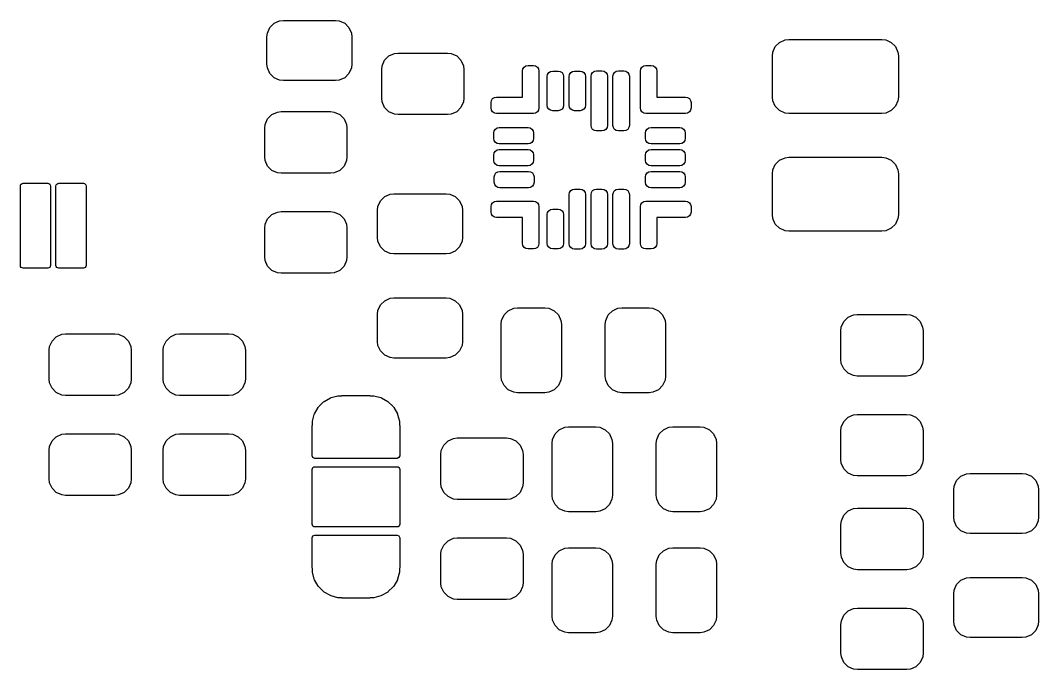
# Model space of a CAD drawing. Header units: inches. Extents: x 0.27 to 5.32, y 0.14 to 3.22.
# Drawn here: x 3.378 to 4.11, y 2.125 to 2.592 of the extents above; entities that cross this region are included whole.
import ezdxf

# ---------------------------------------------------------------- set-up
doc = ezdxf.new("R2010")
doc.units = ezdxf.units.IN
doc.header["$MEASUREMENT"] = 0
doc.layers.add('BLACK', color=250, linetype='CONTINUOUS')

msp = doc.modelspace()

# ---------------------------------------------------------------- linework, layer by layer
at = {"layer": 'BLACK', "linetype": 'CONTINUOUS'}
for p, q in [((3.56069, 2.58951), (3.56466, 2.59126)), ((3.56466, 2.59126), (3.56736, 2.59157)), ((3.56736, 2.59157), (3.60476, 2.59157)), ((3.60476, 2.59157), (3.60747, 2.59126)), ((3.60747, 2.59126), (3.61144, 2.58951)), ((3.55586, 2.58247), (3.55762, 2.58644)), ((3.55762, 2.58644), (3.56069, 2.58951)), ((3.61144, 2.58951), (3.61451, 2.58644)), ((3.61451, 2.58644), (3.61626, 2.58247)), ((3.55555, 2.57976), (3.55586, 2.58247)), ((3.55555, 2.56008), (3.55555, 2.57976)), ((3.61626, 2.58247), (3.61657, 2.57976)), ((3.61657, 2.57976), (3.61657, 2.56008)), ((3.92081, 2.57266), (3.92388, 2.57573)), ((3.92388, 2.57573), (3.92785, 2.57748)), ((3.92785, 2.57748), (3.93055, 2.5778)), ((3.93055, 2.5778), (3.99748, 2.5778)), ((3.99748, 2.5778), (4.00018, 2.57748)), ((4.00018, 2.57748), (4.00416, 2.57573)), ((4.00416, 2.57573), (4.00722, 2.57266)), ((3.91874, 2.56598), (3.91905, 2.56869)), ((3.91905, 2.56869), (3.92081, 2.57266)), ((4.00722, 2.57266), (4.00898, 2.56869)), ((4.00898, 2.56869), (4.00929, 2.56598)), ((3.63833, 2.55897), (3.64008, 2.56294)), ((3.64008, 2.56294), (3.64315, 2.56601)), ((3.64315, 2.56601), (3.64712, 2.56777)), ((3.64712, 2.56777), (3.64983, 2.56808)), ((3.64983, 2.56808), (3.68526, 2.56808)), ((3.68526, 2.56808), (3.68796, 2.56777)), ((3.68796, 2.56777), (3.69193, 2.56601)), ((3.69193, 2.56601), (3.695, 2.56294)), ((3.695, 2.56294), (3.69676, 2.55897)), ((3.91874, 2.53646), (3.91874, 2.56598)), ((4.00929, 2.56598), (4.00929, 2.53646)), ((3.55586, 2.55737), (3.55555, 2.56008)), ((3.55762, 2.5534), (3.55586, 2.55737)), ((3.61626, 2.55737), (3.61451, 2.5534)), ((3.61657, 2.56008), (3.61626, 2.55737)), ((3.63802, 2.55627), (3.63833, 2.55897)), ((3.63802, 2.5356), (3.63802, 2.55627)), ((3.69676, 2.55897), (3.69707, 2.55627)), ((3.69707, 2.55627), (3.69707, 2.5356)), ((3.73921, 2.55516), (3.73951, 2.55666)), ((3.73921, 2.53646), (3.73921, 2.55516)), ((3.73951, 2.55666), (3.74037, 2.55794)), ((3.74037, 2.55794), (3.74164, 2.55879)), ((3.74164, 2.55879), (3.74315, 2.55909)), ((3.74315, 2.55909), (3.74709, 2.55909)), ((3.74709, 2.55909), (3.74859, 2.55879)), ((3.74859, 2.55879), (3.74987, 2.55794)), ((3.74987, 2.55794), (3.75072, 2.55666)), ((3.75072, 2.55666), (3.75102, 2.55516)), ((3.75102, 2.55516), (3.75102, 2.52858)), ((3.75723, 2.55273), (3.75808, 2.554)), ((3.75808, 2.554), (3.75936, 2.55486)), ((3.75936, 2.55486), (3.76087, 2.55516)), ((3.76087, 2.55516), (3.7648, 2.55516)), ((3.7648, 2.55516), (3.76631, 2.55486)), ((3.76631, 2.55486), (3.76759, 2.554)), ((3.76759, 2.554), (3.76844, 2.55273)), ((3.77298, 2.55273), (3.77383, 2.554)), ((3.77383, 2.554), (3.77511, 2.55486)), ((3.77511, 2.55486), (3.77661, 2.55516)), ((3.77661, 2.55516), (3.78055, 2.55516)), ((3.78055, 2.55516), (3.78206, 2.55486)), ((3.78206, 2.55486), (3.78334, 2.554)), ((3.78334, 2.554), (3.78419, 2.55273)), ((3.78872, 2.55292), (3.78958, 2.5542)), ((3.78958, 2.5542), (3.79086, 2.55505)), ((3.79086, 2.55505), (3.79236, 2.55535)), ((3.79236, 2.55535), (3.7963, 2.55535)), ((3.7963, 2.55535), (3.79781, 2.55505)), ((3.79781, 2.55505), (3.79908, 2.5542)), ((3.79908, 2.5542), (3.79994, 2.55292)), ((3.80447, 2.55292), (3.80533, 2.5542)), ((3.80533, 2.5542), (3.8066, 2.55505)), ((3.8066, 2.55505), (3.80811, 2.55535)), ((3.80811, 2.55535), (3.81205, 2.55535)), ((3.81205, 2.55535), (3.81355, 2.55505)), ((3.81355, 2.55505), (3.81483, 2.5542)), ((3.81483, 2.5542), (3.81568, 2.55292)), ((3.82386, 2.55516), (3.82416, 2.55666)), ((3.82386, 2.53252), (3.82386, 2.55516)), ((3.82416, 2.55666), (3.82501, 2.55794)), ((3.82501, 2.55794), (3.82629, 2.55879)), ((3.82629, 2.55879), (3.8278, 2.55909)), ((3.8278, 2.55909), (3.83173, 2.55909)), ((3.83173, 2.55909), (3.83324, 2.55879)), ((3.83324, 2.55879), (3.83452, 2.55794)), ((3.83452, 2.55794), (3.83537, 2.55666)), ((3.83537, 2.55666), (3.83567, 2.55516)), ((3.83567, 2.55516), (3.83567, 2.53646)), ((3.56069, 2.55033), (3.55762, 2.5534)), ((3.56466, 2.54858), (3.56069, 2.55033)), ((3.56736, 2.54827), (3.56466, 2.54858)), ((3.60476, 2.54827), (3.56736, 2.54827)), ((3.60747, 2.54858), (3.60476, 2.54827)), ((3.61144, 2.55033), (3.60747, 2.54858)), ((3.61451, 2.5534), (3.61144, 2.55033)), ((3.75693, 2.55122), (3.75723, 2.55273)), ((3.75693, 2.53055), (3.75693, 2.55122)), ((3.76844, 2.55273), (3.76874, 2.55122)), ((3.76874, 2.55122), (3.76874, 2.53055)), ((3.77268, 2.55122), (3.77298, 2.55273)), ((3.77268, 2.53055), (3.77268, 2.55122)), ((3.78419, 2.55273), (3.78449, 2.55122)), ((3.78449, 2.55122), (3.78449, 2.53055)), ((3.78843, 2.55142), (3.78872, 2.55292)), ((3.78843, 2.51598), (3.78843, 2.55142)), ((3.79994, 2.55292), (3.80024, 2.55142)), ((3.80024, 2.55142), (3.80024, 2.51598)), ((3.80417, 2.55142), (3.80447, 2.55292)), ((3.80417, 2.51598), (3.80417, 2.55142)), ((3.81568, 2.55292), (3.81598, 2.55142)), ((3.81598, 2.55142), (3.81598, 2.51598)), ((3.63833, 2.53289), (3.63802, 2.5356)), ((3.64008, 2.52892), (3.63833, 2.53289)), ((3.69676, 2.53289), (3.695, 2.52892)), ((3.69707, 2.5356), (3.69676, 2.53289)), ((3.71657, 2.53252), (3.71687, 2.53403)), ((3.71657, 2.52858), (3.71657, 2.53252)), ((3.71687, 2.53403), (3.71773, 2.5353)), ((3.71773, 2.5353), (3.71901, 2.53616)), ((3.71901, 2.53616), (3.72051, 2.53646)), ((3.72051, 2.53646), (3.73921, 2.53646)), ((3.82386, 2.52858), (3.82386, 2.53252)), ((3.83567, 2.53646), (3.85634, 2.53646)), ((3.85634, 2.53646), (3.85785, 2.53616)), ((3.85785, 2.53616), (3.85912, 2.5353)), ((3.85912, 2.5353), (3.85998, 2.53403)), ((3.85998, 2.53403), (3.86028, 2.53252)), ((3.86028, 2.53252), (3.86028, 2.52858)), ((3.91905, 2.53375), (3.91874, 2.53646)), ((3.92081, 2.52978), (3.91905, 2.53375)), ((4.00898, 2.53375), (4.00722, 2.52978)), ((4.00929, 2.53646), (4.00898, 2.53375)), ((3.55915, 2.52386), (3.56312, 2.52562)), ((3.56312, 2.52562), (3.56583, 2.52593)), ((3.56583, 2.52593), (3.60126, 2.52593)), ((3.60126, 2.52593), (3.60396, 2.52562)), ((3.60396, 2.52562), (3.60793, 2.52386)), ((3.64315, 2.52585), (3.64008, 2.52892)), ((3.64712, 2.5241), (3.64315, 2.52585)), ((3.69193, 2.52585), (3.68796, 2.5241)), ((3.695, 2.52892), (3.69193, 2.52585)), ((3.71687, 2.52708), (3.71657, 2.52858)), ((3.71773, 2.5258), (3.71687, 2.52708)), ((3.71901, 2.52495), (3.71773, 2.5258)), ((3.72051, 2.52465), (3.71901, 2.52495)), ((3.74315, 2.52465), (3.72051, 2.52465)), ((3.74709, 2.52465), (3.74315, 2.52465)), ((3.74859, 2.52495), (3.74709, 2.52465)), ((3.74987, 2.5258), (3.74859, 2.52495)), ((3.75072, 2.52708), (3.74987, 2.5258)), ((3.75102, 2.52858), (3.75072, 2.52708)), ((3.75723, 2.52904), (3.75693, 2.53055)), ((3.75808, 2.52777), (3.75723, 2.52904)), ((3.75936, 2.52691), (3.75808, 2.52777)), ((3.76087, 2.52661), (3.75936, 2.52691)), ((3.7648, 2.52661), (3.76087, 2.52661)), ((3.76631, 2.52691), (3.7648, 2.52661)), ((3.76759, 2.52777), (3.76631, 2.52691)), ((3.76844, 2.52904), (3.76759, 2.52777)), ((3.76874, 2.53055), (3.76844, 2.52904)), ((3.77298, 2.52904), (3.77268, 2.53055)), ((3.77383, 2.52777), (3.77298, 2.52904)), ((3.77511, 2.52691), (3.77383, 2.52777)), ((3.77661, 2.52661), (3.77511, 2.52691)), ((3.78055, 2.52661), (3.77661, 2.52661)), ((3.78206, 2.52691), (3.78055, 2.52661)), ((3.78334, 2.52777), (3.78206, 2.52691)), ((3.78419, 2.52904), (3.78334, 2.52777)), ((3.78449, 2.53055), (3.78419, 2.52904)), ((3.82416, 2.52708), (3.82386, 2.52858)), ((3.82501, 2.5258), (3.82416, 2.52708)), ((3.82629, 2.52495), (3.82501, 2.5258)), ((3.8278, 2.52465), (3.82629, 2.52495)), ((3.85634, 2.52465), (3.8278, 2.52465)), ((3.85785, 2.52495), (3.85634, 2.52465)), ((3.85912, 2.5258), (3.85785, 2.52495)), ((3.85998, 2.52708), (3.85912, 2.5258)), ((3.86028, 2.52858), (3.85998, 2.52708)), ((3.92388, 2.52671), (3.92081, 2.52978)), ((3.92785, 2.52496), (3.92388, 2.52671)), ((3.93055, 2.52465), (3.92785, 2.52496)), ((3.99748, 2.52465), (3.93055, 2.52465)), ((4.00018, 2.52496), (3.99748, 2.52465)), ((4.00416, 2.52671), (4.00018, 2.52496)), ((4.00722, 2.52978), (4.00416, 2.52671)), ((3.55433, 2.51682), (3.55608, 2.52079)), ((3.55608, 2.52079), (3.55915, 2.52386)), ((3.60793, 2.52386), (3.611, 2.52079)), ((3.611, 2.52079), (3.61276, 2.51682)), ((3.64983, 2.52379), (3.64712, 2.5241)), ((3.68526, 2.52379), (3.64983, 2.52379)), ((3.68796, 2.5241), (3.68526, 2.52379)), ((3.55402, 2.51412), (3.55433, 2.51682)), ((3.55402, 2.49345), (3.55402, 2.51412)), ((3.61276, 2.51682), (3.61307, 2.51412)), ((3.61307, 2.51412), (3.61307, 2.49345)), ((3.71854, 2.51059), (3.71884, 2.5121)), ((3.71854, 2.50665), (3.71854, 2.51059)), ((3.71884, 2.5121), (3.7197, 2.51337)), ((3.7197, 2.51337), (3.72097, 2.51423)), ((3.72097, 2.51423), (3.72248, 2.51453)), ((3.72248, 2.51453), (3.74315, 2.51453)), ((3.74315, 2.51453), (3.74466, 2.51423)), ((3.74466, 2.51423), (3.74593, 2.51337)), ((3.74593, 2.51337), (3.74679, 2.5121)), ((3.74679, 2.5121), (3.74709, 2.51059)), ((3.74709, 2.51059), (3.74709, 2.50665)), ((3.78872, 2.51448), (3.78843, 2.51598)), ((3.78958, 2.5132), (3.78872, 2.51448)), ((3.79086, 2.51235), (3.78958, 2.5132)), ((3.79236, 2.51205), (3.79086, 2.51235)), ((3.7963, 2.51205), (3.79236, 2.51205)), ((3.79781, 2.51235), (3.7963, 2.51205)), ((3.79908, 2.5132), (3.79781, 2.51235)), ((3.79994, 2.51448), (3.79908, 2.5132)), ((3.80024, 2.51598), (3.79994, 2.51448)), ((3.80447, 2.51448), (3.80417, 2.51598)), ((3.80533, 2.5132), (3.80447, 2.51448)), ((3.8066, 2.51235), (3.80533, 2.5132)), ((3.80811, 2.51205), (3.8066, 2.51235)), ((3.81205, 2.51205), (3.80811, 2.51205)), ((3.81355, 2.51235), (3.81205, 2.51205)), ((3.81483, 2.5132), (3.81355, 2.51235)), ((3.81568, 2.51448), (3.81483, 2.5132)), ((3.81598, 2.51598), (3.81568, 2.51448)), ((3.8276, 2.51059), (3.8279, 2.5121)), ((3.8276, 2.50665), (3.8276, 2.51059)), ((3.8279, 2.5121), (3.82875, 2.51337)), ((3.82875, 2.51337), (3.83003, 2.51423)), ((3.83003, 2.51423), (3.83154, 2.51453)), ((3.83154, 2.51453), (3.8522, 2.51453)), ((3.8522, 2.51453), (3.85371, 2.51423)), ((3.85371, 2.51423), (3.85499, 2.51337)), ((3.85499, 2.51337), (3.85584, 2.5121)), ((3.85584, 2.5121), (3.85614, 2.51059)), ((3.85614, 2.51059), (3.85614, 2.50665)), ((3.71884, 2.50515), (3.71854, 2.50665)), ((3.7197, 2.50387), (3.71884, 2.50515)), ((3.72097, 2.50302), (3.7197, 2.50387)), ((3.72248, 2.50272), (3.72097, 2.50302)), ((3.74315, 2.50272), (3.72248, 2.50272)), ((3.74466, 2.50302), (3.74315, 2.50272)), ((3.74593, 2.50387), (3.74466, 2.50302)), ((3.74679, 2.50515), (3.74593, 2.50387)), ((3.74709, 2.50665), (3.74679, 2.50515)), ((3.8279, 2.50515), (3.8276, 2.50665)), ((3.82875, 2.50387), (3.8279, 2.50515)), ((3.83003, 2.50302), (3.82875, 2.50387)), ((3.83154, 2.50272), (3.83003, 2.50302)), ((3.8522, 2.50272), (3.83154, 2.50272)), ((3.85371, 2.50302), (3.8522, 2.50272)), ((3.85499, 2.50387), (3.85371, 2.50302)), ((3.85584, 2.50515), (3.85499, 2.50387)), ((3.85614, 2.50665), (3.85584, 2.50515)), ((3.71854, 2.49484), (3.71884, 2.49635)), ((3.71884, 2.49635), (3.7197, 2.49763)), ((3.7197, 2.49763), (3.72097, 2.49848)), ((3.72097, 2.49848), (3.72248, 2.49878)), ((3.72248, 2.49878), (3.74315, 2.49878)), ((3.74315, 2.49878), (3.74466, 2.49848)), ((3.74466, 2.49848), (3.74593, 2.49763)), ((3.74593, 2.49763), (3.74679, 2.49635)), ((3.74679, 2.49635), (3.74709, 2.49484)), ((3.8276, 2.49484), (3.8279, 2.49635)), ((3.8279, 2.49635), (3.82875, 2.49763)), ((3.82875, 2.49763), (3.83003, 2.49848)), ((3.83003, 2.49848), (3.83154, 2.49878)), ((3.83154, 2.49878), (3.8522, 2.49878)), ((3.8522, 2.49878), (3.85371, 2.49848)), ((3.85371, 2.49848), (3.85499, 2.49763)), ((3.85499, 2.49763), (3.85584, 2.49635)), ((3.85584, 2.49635), (3.85614, 2.49484)), ((3.55433, 2.49074), (3.55402, 2.49345)), ((3.55608, 2.48677), (3.55433, 2.49074)), ((3.61276, 2.49074), (3.611, 2.48677)), ((3.61307, 2.49345), (3.61276, 2.49074)), ((3.71854, 2.49091), (3.71854, 2.49484)), ((3.71884, 2.4894), (3.71854, 2.49091)), ((3.7197, 2.48812), (3.71884, 2.4894)), ((3.72097, 2.48727), (3.7197, 2.48812)), ((3.74593, 2.48812), (3.74466, 2.48727)), ((3.74679, 2.4894), (3.74593, 2.48812)), ((3.74709, 2.49091), (3.74679, 2.4894)), ((3.74709, 2.49484), (3.74709, 2.49091)), ((3.8276, 2.49091), (3.8276, 2.49484)), ((3.8279, 2.4894), (3.8276, 2.49091)), ((3.82875, 2.48812), (3.8279, 2.4894)), ((3.83003, 2.48727), (3.82875, 2.48812)), ((3.85499, 2.48812), (3.85371, 2.48727)), ((3.85584, 2.4894), (3.85499, 2.48812)), ((3.85614, 2.49091), (3.85584, 2.4894)), ((3.85614, 2.49484), (3.85614, 2.49091)), ((3.91905, 2.48404), (3.92081, 2.48801)), ((3.92081, 2.48801), (3.92388, 2.49108)), ((3.92388, 2.49108), (3.92785, 2.49284)), ((3.92785, 2.49284), (3.93055, 2.49315)), ((3.93055, 2.49315), (3.99748, 2.49315)), ((3.99748, 2.49315), (4.00018, 2.49284)), ((4.00018, 2.49284), (4.00416, 2.49108)), ((4.00416, 2.49108), (4.00722, 2.48801)), ((4.00722, 2.48801), (4.00898, 2.48404)), ((3.55915, 2.4837), (3.55608, 2.48677)), ((3.56312, 2.48195), (3.55915, 2.4837)), ((3.56583, 2.48164), (3.56312, 2.48195)), ((3.60126, 2.48164), (3.56583, 2.48164)), ((3.60396, 2.48195), (3.60126, 2.48164)), ((3.60793, 2.4837), (3.60396, 2.48195)), ((3.611, 2.48677), (3.60793, 2.4837)), ((3.71894, 2.47909), (3.71924, 2.4806)), ((3.71924, 2.4806), (3.72009, 2.48188)), ((3.72009, 2.48188), (3.72137, 2.48273)), ((3.72248, 2.48697), (3.72097, 2.48727)), ((3.72137, 2.48273), (3.72287, 2.48303)), ((3.74315, 2.48697), (3.72248, 2.48697)), ((3.72287, 2.48303), (3.74354, 2.48303)), ((3.74466, 2.48727), (3.74315, 2.48697)), ((3.74354, 2.48303), (3.74505, 2.48273)), ((3.74505, 2.48273), (3.74633, 2.48188)), ((3.74633, 2.48188), (3.74718, 2.4806)), ((3.74718, 2.4806), (3.74748, 2.47909)), ((3.8276, 2.47909), (3.8279, 2.4806)), ((3.8279, 2.4806), (3.82875, 2.48188)), ((3.82875, 2.48188), (3.83003, 2.48273)), ((3.83154, 2.48697), (3.83003, 2.48727)), ((3.83003, 2.48273), (3.83154, 2.48303)), ((3.8522, 2.48697), (3.83154, 2.48697)), ((3.83154, 2.48303), (3.8522, 2.48303)), ((3.85371, 2.48727), (3.8522, 2.48697)), ((3.8522, 2.48303), (3.85371, 2.48273)), ((3.85371, 2.48273), (3.85499, 2.48188)), ((3.85499, 2.48188), (3.85584, 2.4806)), ((3.85584, 2.4806), (3.85614, 2.47909)), ((3.91874, 2.48134), (3.91905, 2.48404)), ((3.91874, 2.45181), (3.91874, 2.48134)), ((4.00898, 2.48404), (4.00929, 2.48134)), ((4.00929, 2.48134), (4.00929, 2.45181)), ((3.37839, 2.47248), (3.37854, 2.47323)), ((3.37854, 2.47323), (3.37896, 2.47387)), ((3.37896, 2.47387), (3.3796, 2.4743)), ((3.3796, 2.4743), (3.38035, 2.47445)), ((3.38035, 2.47445), (3.39807, 2.47445)), ((3.39807, 2.47445), (3.39882, 2.4743)), ((3.39882, 2.4743), (3.39946, 2.47387)), ((3.39946, 2.47387), (3.39989, 2.47323)), ((3.39989, 2.47323), (3.40004, 2.47248)), ((3.40398, 2.47248), (3.40413, 2.47323)), ((3.40413, 2.47323), (3.40455, 2.47387)), ((3.40455, 2.47387), (3.40519, 2.4743)), ((3.40519, 2.4743), (3.40594, 2.47445)), ((3.40594, 2.47445), (3.42366, 2.47445)), ((3.42366, 2.47445), (3.42441, 2.4743)), ((3.42441, 2.4743), (3.42505, 2.47387)), ((3.42505, 2.47387), (3.42548, 2.47323)), ((3.42548, 2.47323), (3.42563, 2.47248)), ((3.71894, 2.47516), (3.71894, 2.47909)), ((3.71924, 2.47365), (3.71894, 2.47516)), ((3.72009, 2.47237), (3.71924, 2.47365)), ((3.74718, 2.47365), (3.74633, 2.47237)), ((3.74748, 2.47516), (3.74718, 2.47365)), ((3.74748, 2.47909), (3.74748, 2.47516)), ((3.8276, 2.47516), (3.8276, 2.47909)), ((3.8279, 2.47365), (3.8276, 2.47516)), ((3.82875, 2.47237), (3.8279, 2.47365)), ((3.85584, 2.47365), (3.85499, 2.47237)), ((3.85614, 2.47516), (3.85584, 2.47365)), ((3.85614, 2.47909), (3.85614, 2.47516)), ((3.37839, 2.41539), (3.37839, 2.47248)), ((3.40004, 2.47248), (3.40004, 2.41539)), ((3.40398, 2.41539), (3.40398, 2.47248)), ((3.42563, 2.47248), (3.42563, 2.41539)), ((3.64017, 2.46485), (3.64414, 2.4666)), ((3.64414, 2.4666), (3.64684, 2.46691)), ((3.64684, 2.46691), (3.68424, 2.46691)), ((3.68424, 2.46691), (3.68695, 2.4666)), ((3.68695, 2.4666), (3.69092, 2.46485)), ((3.72137, 2.47152), (3.72009, 2.47237)), ((3.72287, 2.47122), (3.72137, 2.47152)), ((3.74354, 2.47122), (3.72287, 2.47122)), ((3.74505, 2.47152), (3.74354, 2.47122)), ((3.74633, 2.47237), (3.74505, 2.47152)), ((3.77268, 2.46638), (3.77298, 2.46788)), ((3.77268, 2.43094), (3.77268, 2.46638)), ((3.77298, 2.46788), (3.77383, 2.46916)), ((3.77383, 2.46916), (3.77511, 2.47002)), ((3.77511, 2.47002), (3.77661, 2.47031)), ((3.77661, 2.47031), (3.78055, 2.47031)), ((3.78055, 2.47031), (3.78206, 2.47002)), ((3.78206, 2.47002), (3.78334, 2.46916)), ((3.78334, 2.46916), (3.78419, 2.46788)), ((3.78419, 2.46788), (3.78449, 2.46638)), ((3.78449, 2.46638), (3.78449, 2.43094)), ((3.78843, 2.46638), (3.78872, 2.46788)), ((3.78843, 2.43094), (3.78843, 2.46638)), ((3.78872, 2.46788), (3.78958, 2.46916)), ((3.78958, 2.46916), (3.79086, 2.47002)), ((3.79086, 2.47002), (3.79236, 2.47031)), ((3.79236, 2.47031), (3.7963, 2.47031)), ((3.7963, 2.47031), (3.79781, 2.47002)), ((3.79781, 2.47002), (3.79908, 2.46916)), ((3.79908, 2.46916), (3.79994, 2.46788)), ((3.79994, 2.46788), (3.80024, 2.46638)), ((3.80024, 2.46638), (3.80024, 2.43094)), ((3.80417, 2.46638), (3.80447, 2.46788)), ((3.80417, 2.43094), (3.80417, 2.46638)), ((3.80447, 2.46788), (3.80533, 2.46916)), ((3.80533, 2.46916), (3.8066, 2.47002)), ((3.8066, 2.47002), (3.80811, 2.47031)), ((3.80811, 2.47031), (3.81205, 2.47031)), ((3.81205, 2.47031), (3.81355, 2.47002)), ((3.81355, 2.47002), (3.81483, 2.46916)), ((3.81483, 2.46916), (3.81568, 2.46788)), ((3.81568, 2.46788), (3.81598, 2.46638)), ((3.81598, 2.46638), (3.81598, 2.43094)), ((3.83003, 2.47152), (3.82875, 2.47237)), ((3.83154, 2.47122), (3.83003, 2.47152)), ((3.8522, 2.47122), (3.83154, 2.47122)), ((3.85371, 2.47152), (3.8522, 2.47122)), ((3.85499, 2.47237), (3.85371, 2.47152)), ((3.63535, 2.45781), (3.6371, 2.46178)), ((3.6371, 2.46178), (3.64017, 2.46485)), ((3.69092, 2.46485), (3.69399, 2.46178)), ((3.69399, 2.46178), (3.69574, 2.45781)), ((3.71657, 2.45772), (3.71687, 2.45922)), ((3.71687, 2.45922), (3.71773, 2.4605)), ((3.71773, 2.4605), (3.71901, 2.46135)), ((3.71901, 2.46135), (3.72051, 2.46165)), ((3.72051, 2.46165), (3.74709, 2.46165)), ((3.74709, 2.46165), (3.74859, 2.46135)), ((3.74859, 2.46135), (3.74987, 2.4605)), ((3.74987, 2.4605), (3.75072, 2.45922)), ((3.75072, 2.45922), (3.75102, 2.45772)), ((3.82386, 2.45772), (3.82416, 2.45922)), ((3.82416, 2.45922), (3.82501, 2.4605)), ((3.82501, 2.4605), (3.82629, 2.46135)), ((3.82629, 2.46135), (3.8278, 2.46165)), ((3.8278, 2.46165), (3.83173, 2.46165)), ((3.83173, 2.46165), (3.85634, 2.46165)), ((3.85634, 2.46165), (3.85785, 2.46135)), ((3.85785, 2.46135), (3.85912, 2.4605)), ((3.85912, 2.4605), (3.85998, 2.45922)), ((3.85998, 2.45922), (3.86028, 2.45772)), ((3.55608, 2.44894), (3.55915, 2.45201)), ((3.55915, 2.45201), (3.56312, 2.45376)), ((3.56312, 2.45376), (3.56583, 2.45408)), ((3.56583, 2.45408), (3.60126, 2.45408)), ((3.60126, 2.45408), (3.60396, 2.45376)), ((3.60396, 2.45376), (3.60793, 2.45201)), ((3.60793, 2.45201), (3.611, 2.44894)), ((3.63503, 2.4551), (3.63535, 2.45781)), ((3.63503, 2.43542), (3.63503, 2.4551)), ((3.69574, 2.45781), (3.69606, 2.4551)), ((3.69606, 2.4551), (3.69606, 2.43542)), ((3.71657, 2.45378), (3.71657, 2.45772)), ((3.71687, 2.45227), (3.71657, 2.45378)), ((3.71773, 2.451), (3.71687, 2.45227)), ((3.75102, 2.45772), (3.75102, 2.43114)), ((3.75693, 2.45191), (3.75723, 2.45342)), ((3.75693, 2.43124), (3.75693, 2.45191)), ((3.75723, 2.45342), (3.75808, 2.45469)), ((3.75808, 2.45469), (3.75936, 2.45555)), ((3.75936, 2.45555), (3.76087, 2.45585)), ((3.76087, 2.45585), (3.7648, 2.45585)), ((3.7648, 2.45585), (3.76631, 2.45555)), ((3.76631, 2.45555), (3.76759, 2.45469)), ((3.76759, 2.45469), (3.76844, 2.45342)), ((3.76844, 2.45342), (3.76874, 2.45191)), ((3.76874, 2.45191), (3.76874, 2.43124)), ((3.82386, 2.43114), (3.82386, 2.45772)), ((3.85998, 2.45227), (3.85912, 2.451)), ((3.86028, 2.45378), (3.85998, 2.45227)), ((3.86028, 2.45772), (3.86028, 2.45378)), ((3.91905, 2.44911), (3.91874, 2.45181)), ((4.00929, 2.45181), (4.00898, 2.44911)), ((3.55402, 2.44227), (3.55433, 2.44497)), ((3.55433, 2.44497), (3.55608, 2.44894)), ((3.611, 2.44894), (3.61276, 2.44497)), ((3.61276, 2.44497), (3.61307, 2.44227)), ((3.71901, 2.45014), (3.71773, 2.451)), ((3.72051, 2.44984), (3.71901, 2.45014)), ((3.73921, 2.44984), (3.72051, 2.44984)), ((3.73921, 2.43114), (3.73921, 2.44984)), ((3.85634, 2.44984), (3.83567, 2.44984)), ((3.83567, 2.44984), (3.83567, 2.43114)), ((3.85785, 2.45014), (3.85634, 2.44984)), ((3.85912, 2.451), (3.85785, 2.45014)), ((3.92081, 2.44514), (3.91905, 2.44911)), ((3.92388, 2.44207), (3.92081, 2.44514)), ((4.00722, 2.44514), (4.00416, 2.44207)), ((4.00898, 2.44911), (4.00722, 2.44514)), ((3.55402, 2.4216), (3.55402, 2.44227)), ((3.61307, 2.44227), (3.61307, 2.4216)), ((3.92785, 2.44031), (3.92388, 2.44207)), ((3.93055, 2.44), (3.92785, 2.44031)), ((3.99748, 2.44), (3.93055, 2.44)), ((4.00018, 2.44031), (3.99748, 2.44)), ((4.00416, 2.44207), (4.00018, 2.44031)), ((3.63535, 2.43271), (3.63503, 2.43542)), ((3.6371, 2.42874), (3.63535, 2.43271)), ((3.69574, 2.43271), (3.69399, 2.42874)), ((3.69606, 2.43542), (3.69574, 2.43271)), ((3.73951, 2.42964), (3.73921, 2.43114)), ((3.74037, 2.42836), (3.73951, 2.42964)), ((3.75072, 2.42964), (3.74987, 2.42836)), ((3.75102, 2.43114), (3.75072, 2.42964)), ((3.75723, 2.42973), (3.75693, 2.43124)), ((3.75808, 2.42846), (3.75723, 2.42973)), ((3.76844, 2.42973), (3.76759, 2.42846)), ((3.76874, 2.43124), (3.76844, 2.42973)), ((3.77298, 2.42944), (3.77268, 2.43094)), ((3.77383, 2.42816), (3.77298, 2.42944)), ((3.78419, 2.42944), (3.78334, 2.42816)), ((3.78449, 2.43094), (3.78419, 2.42944)), ((3.78872, 2.42944), (3.78843, 2.43094)), ((3.78958, 2.42816), (3.78872, 2.42944)), ((3.79994, 2.42944), (3.79908, 2.42816)), ((3.80024, 2.43094), (3.79994, 2.42944)), ((3.80447, 2.42944), (3.80417, 2.43094)), ((3.80533, 2.42816), (3.80447, 2.42944)), ((3.81568, 2.42944), (3.81483, 2.42816)), ((3.81598, 2.43094), (3.81568, 2.42944)), ((3.82416, 2.42964), (3.82386, 2.43114)), ((3.82501, 2.42836), (3.82416, 2.42964)), ((3.83537, 2.42964), (3.83452, 2.42836)), ((3.83567, 2.43114), (3.83537, 2.42964)), ((3.64017, 2.42567), (3.6371, 2.42874)), ((3.64414, 2.42392), (3.64017, 2.42567)), ((3.64684, 2.42361), (3.64414, 2.42392)), ((3.68424, 2.42361), (3.64684, 2.42361)), ((3.68695, 2.42392), (3.68424, 2.42361)), ((3.69092, 2.42567), (3.68695, 2.42392)), ((3.69399, 2.42874), (3.69092, 2.42567)), ((3.74164, 2.4275), (3.74037, 2.42836)), ((3.74315, 2.4272), (3.74164, 2.4275)), ((3.74709, 2.4272), (3.74315, 2.4272)), ((3.74859, 2.4275), (3.74709, 2.4272)), ((3.74987, 2.42836), (3.74859, 2.4275)), ((3.75936, 2.4276), (3.75808, 2.42846)), ((3.76087, 2.4273), (3.75936, 2.4276)), ((3.7648, 2.4273), (3.76087, 2.4273)), ((3.76631, 2.4276), (3.7648, 2.4273)), ((3.76759, 2.42846), (3.76631, 2.4276)), ((3.77511, 2.42731), (3.77383, 2.42816)), ((3.77661, 2.42701), (3.77511, 2.42731)), ((3.78055, 2.42701), (3.77661, 2.42701)), ((3.78206, 2.42731), (3.78055, 2.42701)), ((3.78334, 2.42816), (3.78206, 2.42731)), ((3.79086, 2.42731), (3.78958, 2.42816)), ((3.79236, 2.42701), (3.79086, 2.42731)), ((3.7963, 2.42701), (3.79236, 2.42701)), ((3.79781, 2.42731), (3.7963, 2.42701)), ((3.79908, 2.42816), (3.79781, 2.42731)), ((3.8066, 2.42731), (3.80533, 2.42816)), ((3.80811, 2.42701), (3.8066, 2.42731)), ((3.81205, 2.42701), (3.80811, 2.42701)), ((3.81355, 2.42731), (3.81205, 2.42701)), ((3.81483, 2.42816), (3.81355, 2.42731)), ((3.82629, 2.4275), (3.82501, 2.42836)), ((3.8278, 2.4272), (3.82629, 2.4275)), ((3.83173, 2.4272), (3.8278, 2.4272)), ((3.83324, 2.4275), (3.83173, 2.4272)), ((3.83452, 2.42836), (3.83324, 2.4275)), ((3.37854, 2.41464), (3.37839, 2.41539)), ((3.37896, 2.414), (3.37854, 2.41464)), ((3.39989, 2.41464), (3.39946, 2.414)), ((3.40004, 2.41539), (3.39989, 2.41464)), ((3.40413, 2.41464), (3.40398, 2.41539)), ((3.40455, 2.414), (3.40413, 2.41464)), ((3.42548, 2.41464), (3.42505, 2.414)), ((3.42563, 2.41539), (3.42548, 2.41464)), ((3.55433, 2.41889), (3.55402, 2.4216)), ((3.55608, 2.41492), (3.55433, 2.41889)), ((3.55915, 2.41185), (3.55608, 2.41492)), ((3.611, 2.41492), (3.60793, 2.41185)), ((3.61276, 2.41889), (3.611, 2.41492)), ((3.61307, 2.4216), (3.61276, 2.41889)), ((3.3796, 2.41358), (3.37896, 2.414)), ((3.38035, 2.41343), (3.3796, 2.41358)), ((3.39807, 2.41343), (3.38035, 2.41343)), ((3.39882, 2.41358), (3.39807, 2.41343)), ((3.39946, 2.414), (3.39882, 2.41358)), ((3.40519, 2.41358), (3.40455, 2.414)), ((3.40594, 2.41343), (3.40519, 2.41358)), ((3.42366, 2.41343), (3.40594, 2.41343)), ((3.42441, 2.41358), (3.42366, 2.41343)), ((3.42505, 2.414), (3.42441, 2.41358)), ((3.56312, 2.4101), (3.55915, 2.41185)), ((3.56583, 2.40979), (3.56312, 2.4101)), ((3.60126, 2.40979), (3.56583, 2.40979)), ((3.60396, 2.4101), (3.60126, 2.40979)), ((3.60793, 2.41185), (3.60396, 2.4101)), ((3.63535, 2.383), (3.6371, 2.38697)), ((3.6371, 2.38697), (3.64017, 2.39004)), ((3.64017, 2.39004), (3.64414, 2.3918)), ((3.64414, 2.3918), (3.64684, 2.39211)), ((3.64684, 2.39211), (3.68424, 2.39211)), ((3.68424, 2.39211), (3.68695, 2.3918)), ((3.68695, 2.3918), (3.69092, 2.39004)), ((3.69092, 2.39004), (3.69399, 2.38697)), ((3.69399, 2.38697), (3.69574, 2.383)), ((3.63503, 2.3803), (3.63535, 2.383)), ((3.63503, 2.36061), (3.63503, 2.3803)), ((3.69574, 2.383), (3.69606, 2.3803)), ((3.69606, 2.3803), (3.69606, 2.36061)), ((3.72417, 2.37577), (3.72593, 2.37975)), ((3.72593, 2.37975), (3.72899, 2.38281)), ((3.72899, 2.38281), (3.73297, 2.38457)), ((3.73297, 2.38457), (3.73567, 2.38488)), ((3.73567, 2.38488), (3.75535, 2.38488)), ((3.75535, 2.38488), (3.75806, 2.38457)), ((3.75806, 2.38457), (3.76203, 2.38281)), ((3.76203, 2.38281), (3.7651, 2.37975)), ((3.7651, 2.37975), (3.76685, 2.37577)), ((3.79898, 2.37577), (3.80073, 2.37975)), ((3.80073, 2.37975), (3.8038, 2.38281)), ((3.8038, 2.38281), (3.80777, 2.38457)), ((3.80777, 2.38457), (3.81047, 2.38488)), ((3.81047, 2.38488), (3.83016, 2.38488)), ((3.83016, 2.38488), (3.83286, 2.38457)), ((3.83286, 2.38457), (3.83683, 2.38281)), ((3.83683, 2.38281), (3.8399, 2.37975)), ((3.8399, 2.37975), (3.84165, 2.37577)), ((3.97002, 2.37502), (3.97309, 2.37809)), ((3.97309, 2.37809), (3.97706, 2.37984)), ((3.97706, 2.37984), (3.97976, 2.38016)), ((3.97976, 2.38016), (4.0152, 2.38016)), ((4.0152, 2.38016), (4.0179, 2.37984)), ((4.0179, 2.37984), (4.02187, 2.37809)), ((4.02187, 2.37809), (4.02494, 2.37502)), ((3.72386, 2.37307), (3.72417, 2.37577)), ((3.72386, 2.33567), (3.72386, 2.37307)), ((3.76685, 2.37577), (3.76717, 2.37307)), ((3.76717, 2.37307), (3.76717, 2.33567)), ((3.79866, 2.37307), (3.79898, 2.37577)), ((3.79866, 2.33567), (3.79866, 2.37307)), ((3.84165, 2.37577), (3.84197, 2.37307)), ((3.84197, 2.37307), (3.84197, 2.33567)), ((3.96795, 2.36835), (3.96827, 2.37105)), ((3.96827, 2.37105), (3.97002, 2.37502)), ((4.02494, 2.37502), (4.02669, 2.37105)), ((4.02669, 2.37105), (4.02701, 2.36835)), ((3.40112, 2.36104), (3.40419, 2.36411)), ((3.40419, 2.36411), (3.40816, 2.36587)), ((3.40816, 2.36587), (3.41087, 2.36618)), ((3.41087, 2.36618), (3.4463, 2.36618)), ((3.4463, 2.36618), (3.449, 2.36587)), ((3.449, 2.36587), (3.45297, 2.36411)), ((3.45297, 2.36411), (3.45604, 2.36104)), ((3.48308, 2.36104), (3.48615, 2.36411)), ((3.48615, 2.36411), (3.49012, 2.36587)), ((3.49012, 2.36587), (3.49283, 2.36618)), ((3.49283, 2.36618), (3.52826, 2.36618)), ((3.52826, 2.36618), (3.53096, 2.36587)), ((3.53096, 2.36587), (3.53493, 2.36411)), ((3.53493, 2.36411), (3.538, 2.36104)), ((3.96795, 2.34768), (3.96795, 2.36835)), ((4.02701, 2.36835), (4.02701, 2.34768)), ((3.39906, 2.35437), (3.39937, 2.35707)), ((3.39937, 2.35707), (3.40112, 2.36104)), ((3.45604, 2.36104), (3.4578, 2.35707)), ((3.4578, 2.35707), (3.45811, 2.35437)), ((3.48102, 2.35437), (3.48133, 2.35707)), ((3.48133, 2.35707), (3.48308, 2.36104)), ((3.538, 2.36104), (3.53976, 2.35707)), ((3.53976, 2.35707), (3.54007, 2.35437)), ((3.63535, 2.35791), (3.63503, 2.36061)), ((3.6371, 2.35394), (3.63535, 2.35791)), ((3.69574, 2.35791), (3.69399, 2.35394)), ((3.69606, 2.36061), (3.69574, 2.35791)), ((3.39906, 2.3337), (3.39906, 2.35437)), ((3.45811, 2.35437), (3.45811, 2.3337)), ((3.48102, 2.3337), (3.48102, 2.35437)), ((3.54007, 2.35437), (3.54007, 2.3337)), ((3.64017, 2.35087), (3.6371, 2.35394)), ((3.64414, 2.34912), (3.64017, 2.35087)), ((3.64684, 2.3488), (3.64414, 2.34912)), ((3.68424, 2.3488), (3.64684, 2.3488)), ((3.68695, 2.34912), (3.68424, 2.3488)), ((3.69092, 2.35087), (3.68695, 2.34912)), ((3.69399, 2.35394), (3.69092, 2.35087)), ((3.96827, 2.34497), (3.96795, 2.34768)), ((3.97002, 2.341), (3.96827, 2.34497)), ((4.02669, 2.34497), (4.02494, 2.341)), ((4.02701, 2.34768), (4.02669, 2.34497)), ((3.72417, 2.33297), (3.72386, 2.33567)), ((3.76717, 2.33567), (3.76685, 2.33297)), ((3.79898, 2.33297), (3.79866, 2.33567)), ((3.84197, 2.33567), (3.84165, 2.33297)), ((3.97309, 2.33793), (3.97002, 2.341)), ((3.97706, 2.33618), (3.97309, 2.33793)), ((3.97976, 2.33587), (3.97706, 2.33618)), ((4.0152, 2.33587), (3.97976, 2.33587)), ((4.0179, 2.33618), (4.0152, 2.33587)), ((4.02187, 2.33793), (4.0179, 2.33618)), ((4.02494, 2.341), (4.02187, 2.33793)), ((3.39937, 2.331), (3.39906, 2.3337)), ((3.40112, 2.32703), (3.39937, 2.331)), ((3.40419, 2.32396), (3.40112, 2.32703)), ((3.45604, 2.32703), (3.45297, 2.32396)), ((3.4578, 2.331), (3.45604, 2.32703)), ((3.45811, 2.3337), (3.4578, 2.331)), ((3.48133, 2.331), (3.48102, 2.3337)), ((3.48308, 2.32703), (3.48133, 2.331)), ((3.48615, 2.32396), (3.48308, 2.32703)), ((3.538, 2.32703), (3.53493, 2.32396)), ((3.53976, 2.331), (3.538, 2.32703)), ((3.54007, 2.3337), (3.53976, 2.331)), ((3.72593, 2.32899), (3.72417, 2.33297)), ((3.72899, 2.32593), (3.72593, 2.32899)), ((3.7651, 2.32899), (3.76203, 2.32593)), ((3.76685, 2.33297), (3.7651, 2.32899)), ((3.80073, 2.32899), (3.79898, 2.33297)), ((3.8038, 2.32593), (3.80073, 2.32899)), ((3.8399, 2.32899), (3.83683, 2.32593)), ((3.84165, 2.33297), (3.8399, 2.32899)), ((3.40816, 2.3222), (3.40419, 2.32396)), ((3.41087, 2.32189), (3.40816, 2.3222)), ((3.4463, 2.32189), (3.41087, 2.32189)), ((3.449, 2.3222), (3.4463, 2.32189)), ((3.45297, 2.32396), (3.449, 2.3222)), ((3.49012, 2.3222), (3.48615, 2.32396)), ((3.49283, 2.32189), (3.49012, 2.3222)), ((3.52826, 2.32189), (3.49283, 2.32189)), ((3.53096, 2.3222), (3.52826, 2.32189)), ((3.53493, 2.32396), (3.53096, 2.3222)), ((3.59672, 2.31756), (3.60117, 2.32013)), ((3.60117, 2.32013), (3.60164, 2.32032)), ((3.60164, 2.32032), (3.60661, 2.32165)), ((3.60661, 2.32165), (3.60712, 2.32172)), ((3.60712, 2.32172), (3.60928, 2.32172)), ((3.60928, 2.32172), (3.60969, 2.32189)), ((3.60969, 2.32189), (3.62937, 2.32189)), ((3.62937, 2.32189), (3.62978, 2.32172)), ((3.62978, 2.32172), (3.63194, 2.32172)), ((3.63194, 2.32172), (3.63245, 2.32165)), ((3.63245, 2.32165), (3.63741, 2.32032)), ((3.63741, 2.32032), (3.63789, 2.32013)), ((3.63789, 2.32013), (3.64234, 2.31756)), ((3.73297, 2.32417), (3.72899, 2.32593)), ((3.73567, 2.32386), (3.73297, 2.32417)), ((3.75535, 2.32386), (3.73567, 2.32386)), ((3.75806, 2.32417), (3.75535, 2.32386)), ((3.76203, 2.32593), (3.75806, 2.32417)), ((3.80777, 2.32417), (3.8038, 2.32593)), ((3.81047, 2.32386), (3.80777, 2.32417)), ((3.83016, 2.32386), (3.81047, 2.32386)), ((3.83286, 2.32417), (3.83016, 2.32386)), ((3.83683, 2.32593), (3.83286, 2.32417)), ((3.58979, 2.30875), (3.59236, 2.3132)), ((3.59236, 2.3132), (3.59268, 2.31361)), ((3.59268, 2.31361), (3.59631, 2.31725)), ((3.59631, 2.31725), (3.59672, 2.31756)), ((3.64234, 2.31756), (3.64275, 2.31725)), ((3.64275, 2.31725), (3.64638, 2.31361)), ((3.64638, 2.31361), (3.64669, 2.3132)), ((3.64669, 2.3132), (3.64926, 2.30875)), ((3.58827, 2.30332), (3.5896, 2.30828)), ((3.5896, 2.30828), (3.58979, 2.30875)), ((3.64926, 2.30875), (3.64946, 2.30828)), ((3.64946, 2.30828), (3.65079, 2.30332)), ((3.97002, 2.30317), (3.97309, 2.30624)), ((3.97309, 2.30624), (3.97706, 2.30799)), ((3.97706, 2.30799), (3.97976, 2.30831)), ((3.97976, 2.30831), (4.0152, 2.30831)), ((4.0152, 2.30831), (4.0179, 2.30799)), ((4.0179, 2.30799), (4.02187, 2.30624)), ((4.02187, 2.30624), (4.02494, 2.30317)), ((3.58803, 2.30024), (3.5882, 2.30064)), ((3.58803, 2.27858), (3.58803, 2.30024)), ((3.5882, 2.30281), (3.58827, 2.30332)), ((3.5882, 2.30064), (3.5882, 2.30281)), ((3.65079, 2.30332), (3.65086, 2.30281)), ((3.65086, 2.30281), (3.65086, 2.30064)), ((3.65086, 2.30064), (3.65102, 2.30024)), ((3.65102, 2.30024), (3.65102, 2.27858)), ((3.76562, 2.2973), (3.7696, 2.29906)), ((3.7696, 2.29906), (3.7723, 2.29937)), ((3.7723, 2.29937), (3.79198, 2.29937)), ((3.79198, 2.29937), (3.79469, 2.29906)), ((3.79469, 2.29906), (3.79866, 2.2973)), ((3.84043, 2.2973), (3.8444, 2.29906)), ((3.8444, 2.29906), (3.8471, 2.29937)), ((3.8471, 2.29937), (3.86679, 2.29937)), ((3.86679, 2.29937), (3.86949, 2.29906)), ((3.86949, 2.29906), (3.87346, 2.2973)), ((3.96795, 2.2965), (3.96827, 2.2992)), ((3.96827, 2.2992), (3.97002, 2.30317)), ((4.02494, 2.30317), (4.02669, 2.2992)), ((4.02669, 2.2992), (4.02701, 2.2965)), ((3.40112, 2.28919), (3.40419, 2.29226)), ((3.40419, 2.29226), (3.40816, 2.29402)), ((3.40816, 2.29402), (3.41087, 2.29433)), ((3.41087, 2.29433), (3.4463, 2.29433)), ((3.4463, 2.29433), (3.449, 2.29402)), ((3.449, 2.29402), (3.45297, 2.29226)), ((3.45297, 2.29226), (3.45604, 2.28919)), ((3.48308, 2.28919), (3.48615, 2.29226)), ((3.48615, 2.29226), (3.49012, 2.29402)), ((3.49012, 2.29402), (3.49283, 2.29433)), ((3.49283, 2.29433), (3.52826, 2.29433)), ((3.52826, 2.29433), (3.53096, 2.29402)), ((3.53096, 2.29402), (3.53493, 2.29226)), ((3.53493, 2.29226), (3.538, 2.28919)), ((3.68569, 2.28931), (3.68966, 2.29106)), ((3.68966, 2.29106), (3.69236, 2.29138)), ((3.69236, 2.29138), (3.7278, 2.29138)), ((3.7278, 2.29138), (3.7305, 2.29106)), ((3.7305, 2.29106), (3.73447, 2.28931)), ((3.76049, 2.28756), (3.7608, 2.29026)), ((3.7608, 2.29026), (3.76256, 2.29423)), ((3.76256, 2.29423), (3.76562, 2.2973)), ((3.79866, 2.2973), (3.80173, 2.29423)), ((3.80173, 2.29423), (3.80348, 2.29026)), ((3.80348, 2.29026), (3.8038, 2.28756)), ((3.83529, 2.28756), (3.83561, 2.29026)), ((3.83561, 2.29026), (3.83736, 2.29423)), ((3.83736, 2.29423), (3.84043, 2.2973)), ((3.87346, 2.2973), (3.87653, 2.29423)), ((3.87653, 2.29423), (3.87828, 2.29026)), ((3.87828, 2.29026), (3.8786, 2.28756)), ((3.96795, 2.27583), (3.96795, 2.2965)), ((4.02701, 2.2965), (4.02701, 2.27583)), ((3.39906, 2.28252), (3.39937, 2.28522)), ((3.39937, 2.28522), (3.40112, 2.28919)), ((3.45604, 2.28919), (3.4578, 2.28522)), ((3.4578, 2.28522), (3.45811, 2.28252)), ((3.48102, 2.28252), (3.48133, 2.28522)), ((3.48133, 2.28522), (3.48308, 2.28919)), ((3.538, 2.28919), (3.53976, 2.28522)), ((3.53976, 2.28522), (3.54007, 2.28252)), ((3.68086, 2.28227), (3.68262, 2.28624)), ((3.68262, 2.28624), (3.68569, 2.28931)), ((3.73447, 2.28931), (3.73754, 2.28624)), ((3.73754, 2.28624), (3.73929, 2.28227)), ((3.76049, 2.25016), (3.76049, 2.28756)), ((3.8038, 2.28756), (3.8038, 2.25016)), ((3.83529, 2.25016), (3.83529, 2.28756)), ((3.8786, 2.28756), (3.8786, 2.25016)), ((3.39906, 2.26185), (3.39906, 2.28252)), ((3.45811, 2.28252), (3.45811, 2.26185)), ((3.48102, 2.26185), (3.48102, 2.28252)), ((3.54007, 2.28252), (3.54007, 2.26185)), ((3.58861, 2.27719), (3.58803, 2.27858)), ((3.59, 2.27661), (3.58861, 2.27719)), ((3.64906, 2.27661), (3.59, 2.27661)), ((3.65045, 2.27719), (3.64906, 2.27661)), ((3.65102, 2.27858), (3.65045, 2.27719)), ((3.68055, 2.27957), (3.68086, 2.28227)), ((3.68055, 2.2589), (3.68055, 2.27957)), ((3.73929, 2.28227), (3.73961, 2.27957)), ((3.73961, 2.27957), (3.73961, 2.2589)), ((3.96827, 2.27312), (3.96795, 2.27583)), ((4.02701, 2.27583), (4.02669, 2.27312)), ((3.58803, 2.26874), (3.58818, 2.26949)), ((3.58803, 2.22937), (3.58803, 2.26874)), ((3.58818, 2.26949), (3.58861, 2.27013)), ((3.58861, 2.27013), (3.58925, 2.27056)), ((3.58925, 2.27056), (3.59, 2.27071)), ((3.59, 2.27071), (3.64906, 2.27071)), ((3.64906, 2.27071), (3.64981, 2.27056)), ((3.64981, 2.27056), (3.65045, 2.27013)), ((3.65045, 2.27013), (3.65087, 2.26949)), ((3.65087, 2.26949), (3.65102, 2.26874)), ((3.65102, 2.26874), (3.65102, 2.22937)), ((3.97002, 2.26915), (3.96827, 2.27312)), ((3.97309, 2.26608), (3.97002, 2.26915)), ((4.02494, 2.26915), (4.02187, 2.26608)), ((4.02669, 2.27312), (4.02494, 2.26915)), ((3.39937, 2.25915), (3.39906, 2.26185)), ((3.45811, 2.26185), (3.4578, 2.25915)), ((3.48133, 2.25915), (3.48102, 2.26185)), ((3.54007, 2.26185), (3.53976, 2.25915)), ((3.97706, 2.26433), (3.97309, 2.26608)), ((3.97976, 2.26402), (3.97706, 2.26433)), ((4.0152, 2.26402), (3.97976, 2.26402)), ((4.0179, 2.26433), (4.0152, 2.26402)), ((4.02187, 2.26608), (4.0179, 2.26433)), ((4.0511, 2.26078), (4.05417, 2.26385)), ((4.05417, 2.26385), (4.05814, 2.2656)), ((4.05814, 2.2656), (4.06084, 2.26591)), ((4.06084, 2.26591), (4.09824, 2.26591)), ((4.09824, 2.26591), (4.10095, 2.2656)), ((4.10095, 2.2656), (4.10492, 2.26385)), ((4.10492, 2.26385), (4.10799, 2.26078)), ((3.40112, 2.25518), (3.39937, 2.25915)), ((3.40419, 2.25211), (3.40112, 2.25518)), ((3.45604, 2.25518), (3.45297, 2.25211)), ((3.4578, 2.25915), (3.45604, 2.25518)), ((3.48308, 2.25518), (3.48133, 2.25915)), ((3.48615, 2.25211), (3.48308, 2.25518)), ((3.538, 2.25518), (3.53493, 2.25211)), ((3.53976, 2.25915), (3.538, 2.25518)), ((3.68086, 2.25619), (3.68055, 2.2589)), ((3.68262, 2.25222), (3.68086, 2.25619)), ((3.73929, 2.25619), (3.73754, 2.25222)), ((3.73961, 2.2589), (3.73929, 2.25619)), ((4.04903, 2.2541), (4.04935, 2.25681)), ((4.04903, 2.23442), (4.04903, 2.2541)), ((4.04935, 2.25681), (4.0511, 2.26078)), ((4.10799, 2.26078), (4.10974, 2.25681)), ((4.10974, 2.25681), (4.11006, 2.2541)), ((4.11006, 2.2541), (4.11006, 2.23442)), ((3.40816, 2.25035), (3.40419, 2.25211)), ((3.41087, 2.25004), (3.40816, 2.25035)), ((3.4463, 2.25004), (3.41087, 2.25004)), ((3.449, 2.25035), (3.4463, 2.25004)), ((3.45297, 2.25211), (3.449, 2.25035)), ((3.49012, 2.25035), (3.48615, 2.25211)), ((3.49283, 2.25004), (3.49012, 2.25035)), ((3.52826, 2.25004), (3.49283, 2.25004)), ((3.53096, 2.25035), (3.52826, 2.25004)), ((3.53493, 2.25211), (3.53096, 2.25035)), ((3.68569, 2.24915), (3.68262, 2.25222)), ((3.68966, 2.2474), (3.68569, 2.24915)), ((3.69236, 2.24709), (3.68966, 2.2474)), ((3.7278, 2.24709), (3.69236, 2.24709)), ((3.7305, 2.2474), (3.7278, 2.24709)), ((3.73447, 2.24915), (3.7305, 2.2474)), ((3.73754, 2.25222), (3.73447, 2.24915)), ((3.7608, 2.24745), (3.76049, 2.25016)), ((3.76256, 2.24348), (3.7608, 2.24745)), ((3.80348, 2.24745), (3.80173, 2.24348)), ((3.8038, 2.25016), (3.80348, 2.24745)), ((3.83561, 2.24745), (3.83529, 2.25016)), ((3.83736, 2.24348), (3.83561, 2.24745)), ((3.87828, 2.24745), (3.87653, 2.24348)), ((3.8786, 2.25016), (3.87828, 2.24745)), ((3.76562, 2.24041), (3.76256, 2.24348)), ((3.7696, 2.23866), (3.76562, 2.24041)), ((3.79866, 2.24041), (3.79469, 2.23866)), ((3.80173, 2.24348), (3.79866, 2.24041)), ((3.84043, 2.24041), (3.83736, 2.24348)), ((3.8444, 2.23866), (3.84043, 2.24041)), ((3.87346, 2.24041), (3.86949, 2.23866)), ((3.87653, 2.24348), (3.87346, 2.24041)), ((3.97315, 2.23886), (3.97712, 2.24062)), ((3.97712, 2.24062), (3.97983, 2.24093)), ((3.97983, 2.24093), (4.01526, 2.24093)), ((4.01526, 2.24093), (4.01796, 2.24062)), ((4.01796, 2.24062), (4.02193, 2.23886)), ((3.7723, 2.23835), (3.7696, 2.23866)), ((3.79198, 2.23835), (3.7723, 2.23835)), ((3.79469, 2.23866), (3.79198, 2.23835)), ((3.8471, 2.23835), (3.8444, 2.23866)), ((3.86679, 2.23835), (3.8471, 2.23835)), ((3.86949, 2.23866), (3.86679, 2.23835)), ((3.96802, 2.22912), (3.96833, 2.23182)), ((3.96833, 2.23182), (3.97008, 2.23579)), ((3.97008, 2.23579), (3.97315, 2.23886)), ((4.02193, 2.23886), (4.025, 2.23579)), ((4.025, 2.23579), (4.02676, 2.23182)), ((4.02676, 2.23182), (4.02707, 2.22912)), ((4.04935, 2.23171), (4.04903, 2.23442)), ((4.0511, 2.22774), (4.04935, 2.23171)), ((4.10974, 2.23171), (4.10799, 2.22774)), ((4.11006, 2.23442), (4.10974, 2.23171)), ((3.58818, 2.22862), (3.58803, 2.22937)), ((3.58861, 2.22798), (3.58818, 2.22862)), ((3.58925, 2.22755), (3.58861, 2.22798)), ((3.59, 2.2274), (3.58925, 2.22755)), ((3.64906, 2.2274), (3.59, 2.2274)), ((3.64981, 2.22755), (3.64906, 2.2274)), ((3.65045, 2.22798), (3.64981, 2.22755)), ((3.65087, 2.22862), (3.65045, 2.22798)), ((3.65102, 2.22937), (3.65087, 2.22862)), ((3.96802, 2.20845), (3.96802, 2.22912)), ((4.02707, 2.22912), (4.02707, 2.20845)), ((4.05417, 2.22467), (4.0511, 2.22774)), ((4.05814, 2.22292), (4.05417, 2.22467)), ((4.10492, 2.22467), (4.10095, 2.22292)), ((4.10799, 2.22774), (4.10492, 2.22467)), ((3.58803, 2.21953), (3.58861, 2.22092)), ((3.58803, 2.19787), (3.58803, 2.21953)), ((3.58861, 2.22092), (3.59, 2.2215)), ((3.59, 2.2215), (3.64906, 2.2215)), ((3.64906, 2.2215), (3.65045, 2.22092)), ((3.65045, 2.22092), (3.65102, 2.21953)), ((3.65102, 2.21953), (3.65102, 2.19787)), ((3.68262, 2.21439), (3.68569, 2.21746)), ((3.68569, 2.21746), (3.68966, 2.21921)), ((3.68966, 2.21921), (3.69236, 2.21953)), ((3.69236, 2.21953), (3.7278, 2.21953)), ((3.7278, 2.21953), (3.7305, 2.21921)), ((3.7305, 2.21921), (3.73447, 2.21746)), ((3.73447, 2.21746), (3.73754, 2.21439)), ((4.06084, 2.22261), (4.05814, 2.22292)), ((4.09824, 2.22261), (4.06084, 2.22261)), ((4.10095, 2.22292), (4.09824, 2.22261)), ((3.68055, 2.20772), (3.68086, 2.21042)), ((3.68086, 2.21042), (3.68262, 2.21439)), ((3.73754, 2.21439), (3.73929, 2.21042)), ((3.73929, 2.21042), (3.73961, 2.20772)), ((3.76256, 2.20723), (3.76562, 2.2103)), ((3.76562, 2.2103), (3.7696, 2.21206)), ((3.7696, 2.21206), (3.7723, 2.21237)), ((3.7723, 2.21237), (3.79198, 2.21237)), ((3.79198, 2.21237), (3.79469, 2.21206)), ((3.79469, 2.21206), (3.79866, 2.2103)), ((3.79866, 2.2103), (3.80173, 2.20723)), ((3.83736, 2.20723), (3.84043, 2.2103)), ((3.84043, 2.2103), (3.8444, 2.21206)), ((3.8444, 2.21206), (3.8471, 2.21237)), ((3.8471, 2.21237), (3.86679, 2.21237)), ((3.86679, 2.21237), (3.86949, 2.21206)), ((3.86949, 2.21206), (3.87346, 2.2103)), ((3.87346, 2.2103), (3.87653, 2.20723)), ((3.68055, 2.18705), (3.68055, 2.20772)), ((3.73961, 2.20772), (3.73961, 2.18705)), ((3.76049, 2.20056), (3.7608, 2.20326)), ((3.7608, 2.20326), (3.76256, 2.20723)), ((3.80173, 2.20723), (3.80348, 2.20326)), ((3.80348, 2.20326), (3.8038, 2.20056)), ((3.83529, 2.20056), (3.83561, 2.20326)), ((3.83561, 2.20326), (3.83736, 2.20723)), ((3.87653, 2.20723), (3.87828, 2.20326)), ((3.87828, 2.20326), (3.8786, 2.20056)), ((3.96833, 2.20574), (3.96802, 2.20845)), ((3.97008, 2.20177), (3.96833, 2.20574)), ((4.02676, 2.20574), (4.025, 2.20177)), ((4.02707, 2.20845), (4.02676, 2.20574)), ((3.5882, 2.19747), (3.58803, 2.19787)), ((3.5882, 2.1953), (3.5882, 2.19747)), ((3.58827, 2.1948), (3.5882, 2.1953)), ((3.65086, 2.1953), (3.65079, 2.1948)), ((3.65102, 2.19787), (3.65086, 2.19747)), ((3.65086, 2.19747), (3.65086, 2.1953)), ((3.76049, 2.16316), (3.76049, 2.20056)), ((3.8038, 2.20056), (3.8038, 2.16316)), ((3.83529, 2.16316), (3.83529, 2.20056)), ((3.8786, 2.20056), (3.8786, 2.16316)), ((3.97315, 2.1987), (3.97008, 2.20177)), ((3.97712, 2.19695), (3.97315, 2.1987)), ((3.97983, 2.19664), (3.97712, 2.19695)), ((4.01526, 2.19664), (3.97983, 2.19664)), ((4.01796, 2.19695), (4.01526, 2.19664)), ((4.02193, 2.1987), (4.01796, 2.19695)), ((4.025, 2.20177), (4.02193, 2.1987)), ((3.5896, 2.18983), (3.58827, 2.1948)), ((3.58979, 2.18936), (3.5896, 2.18983)), ((3.59236, 2.18491), (3.58979, 2.18936)), ((3.64926, 2.18936), (3.64669, 2.18491)), ((3.64946, 2.18983), (3.64926, 2.18936)), ((3.65079, 2.1948), (3.64946, 2.18983)), ((4.0511, 2.18597), (4.05417, 2.18904)), ((4.05417, 2.18904), (4.05814, 2.1908)), ((4.05814, 2.1908), (4.06084, 2.19111)), ((4.06084, 2.19111), (4.09824, 2.19111)), ((4.09824, 2.19111), (4.10095, 2.1908)), ((4.10095, 2.1908), (4.10492, 2.18904)), ((4.10492, 2.18904), (4.10799, 2.18597)), ((3.59268, 2.1845), (3.59236, 2.18491)), ((3.59631, 2.18086), (3.59268, 2.1845)), ((3.59672, 2.18055), (3.59631, 2.18086)), ((3.60117, 2.17798), (3.59672, 2.18055)), ((3.64234, 2.18055), (3.63789, 2.17798)), ((3.64275, 2.18086), (3.64234, 2.18055)), ((3.64638, 2.1845), (3.64275, 2.18086)), ((3.64669, 2.18491), (3.64638, 2.1845)), ((3.68086, 2.18434), (3.68055, 2.18705)), ((3.68262, 2.18037), (3.68086, 2.18434)), ((3.73929, 2.18434), (3.73754, 2.18037)), ((3.73961, 2.18705), (3.73929, 2.18434)), ((4.04903, 2.1793), (4.04935, 2.182)), ((4.04935, 2.182), (4.0511, 2.18597)), ((4.10799, 2.18597), (4.10974, 2.182)), ((4.10974, 2.182), (4.11006, 2.1793)), ((3.60164, 2.17779), (3.60117, 2.17798)), ((3.60661, 2.17646), (3.60164, 2.17779)), ((3.60712, 2.17639), (3.60661, 2.17646)), ((3.60928, 2.17639), (3.60712, 2.17639)), ((3.60969, 2.17622), (3.60928, 2.17639)), ((3.62937, 2.17622), (3.60969, 2.17622)), ((3.62978, 2.17639), (3.62937, 2.17622)), ((3.63194, 2.17639), (3.62978, 2.17639)), ((3.63245, 2.17646), (3.63194, 2.17639)), ((3.63741, 2.17779), (3.63245, 2.17646)), ((3.63789, 2.17798), (3.63741, 2.17779)), ((3.68569, 2.1773), (3.68262, 2.18037)), ((3.68966, 2.17555), (3.68569, 2.1773)), ((3.69236, 2.17524), (3.68966, 2.17555)), ((3.7278, 2.17524), (3.69236, 2.17524)), ((3.7305, 2.17555), (3.7278, 2.17524)), ((3.73447, 2.1773), (3.7305, 2.17555)), ((3.73754, 2.18037), (3.73447, 2.1773)), ((4.04903, 2.15961), (4.04903, 2.1793)), ((4.11006, 2.1793), (4.11006, 2.15961)), ((3.97008, 2.16394), (3.97315, 2.16701)), ((3.97315, 2.16701), (3.97712, 2.16877)), ((3.97712, 2.16877), (3.97983, 2.16908)), ((3.97983, 2.16908), (4.01526, 2.16908)), ((4.01526, 2.16908), (4.01796, 2.16877)), ((4.01796, 2.16877), (4.02193, 2.16701)), ((4.02193, 2.16701), (4.025, 2.16394)), ((3.7608, 2.16045), (3.76049, 2.16316)), ((3.76256, 2.15648), (3.7608, 2.16045)), ((3.80348, 2.16045), (3.80173, 2.15648)), ((3.8038, 2.16316), (3.80348, 2.16045)), ((3.83561, 2.16045), (3.83529, 2.16316)), ((3.83736, 2.15648), (3.83561, 2.16045)), ((3.87828, 2.16045), (3.87653, 2.15648)), ((3.8786, 2.16316), (3.87828, 2.16045)), ((3.96802, 2.15727), (3.96833, 2.15997)), ((3.96833, 2.15997), (3.97008, 2.16394)), ((4.025, 2.16394), (4.02676, 2.15997)), ((4.02676, 2.15997), (4.02707, 2.15727)), ((4.04935, 2.15691), (4.04903, 2.15961)), ((4.11006, 2.15961), (4.10974, 2.15691)), ((3.76562, 2.15341), (3.76256, 2.15648)), ((3.7696, 2.15166), (3.76562, 2.15341)), ((3.7723, 2.15135), (3.7696, 2.15166)), ((3.79198, 2.15135), (3.7723, 2.15135)), ((3.79469, 2.15166), (3.79198, 2.15135)), ((3.79866, 2.15341), (3.79469, 2.15166)), ((3.80173, 2.15648), (3.79866, 2.15341)), ((3.84043, 2.15341), (3.83736, 2.15648)), ((3.8444, 2.15166), (3.84043, 2.15341)), ((3.8471, 2.15135), (3.8444, 2.15166)), ((3.86679, 2.15135), (3.8471, 2.15135)), ((3.86949, 2.15166), (3.86679, 2.15135)), ((3.87346, 2.15341), (3.86949, 2.15166)), ((3.87653, 2.15648), (3.87346, 2.15341)), ((3.96802, 2.1366), (3.96802, 2.15727)), ((4.02707, 2.15727), (4.02707, 2.1366)), ((4.0511, 2.15294), (4.04935, 2.15691)), ((4.05417, 2.14987), (4.0511, 2.15294)), ((4.10799, 2.15294), (4.10492, 2.14987)), ((4.10974, 2.15691), (4.10799, 2.15294)), ((4.05814, 2.14812), (4.05417, 2.14987)), ((4.06084, 2.1478), (4.05814, 2.14812)), ((4.09824, 2.1478), (4.06084, 2.1478)), ((4.10095, 2.14812), (4.09824, 2.1478)), ((4.10492, 2.14987), (4.10095, 2.14812)), ((3.96833, 2.13389), (3.96802, 2.1366)), ((4.02707, 2.1366), (4.02676, 2.13389)), ((3.97008, 2.12992), (3.96833, 2.13389)), ((3.97315, 2.12685), (3.97008, 2.12992)), ((4.025, 2.12992), (4.02193, 2.12685)), ((4.02676, 2.13389), (4.025, 2.12992)), ((3.97712, 2.1251), (3.97315, 2.12685)), ((3.97983, 2.12479), (3.97712, 2.1251)), ((4.01526, 2.12479), (3.97983, 2.12479)), ((4.01796, 2.1251), (4.01526, 2.12479)), ((4.02193, 2.12685), (4.01796, 2.1251))]:
    msp.add_line(p, q, dxfattribs=at)

doc.saveas('drawing.dxf')
